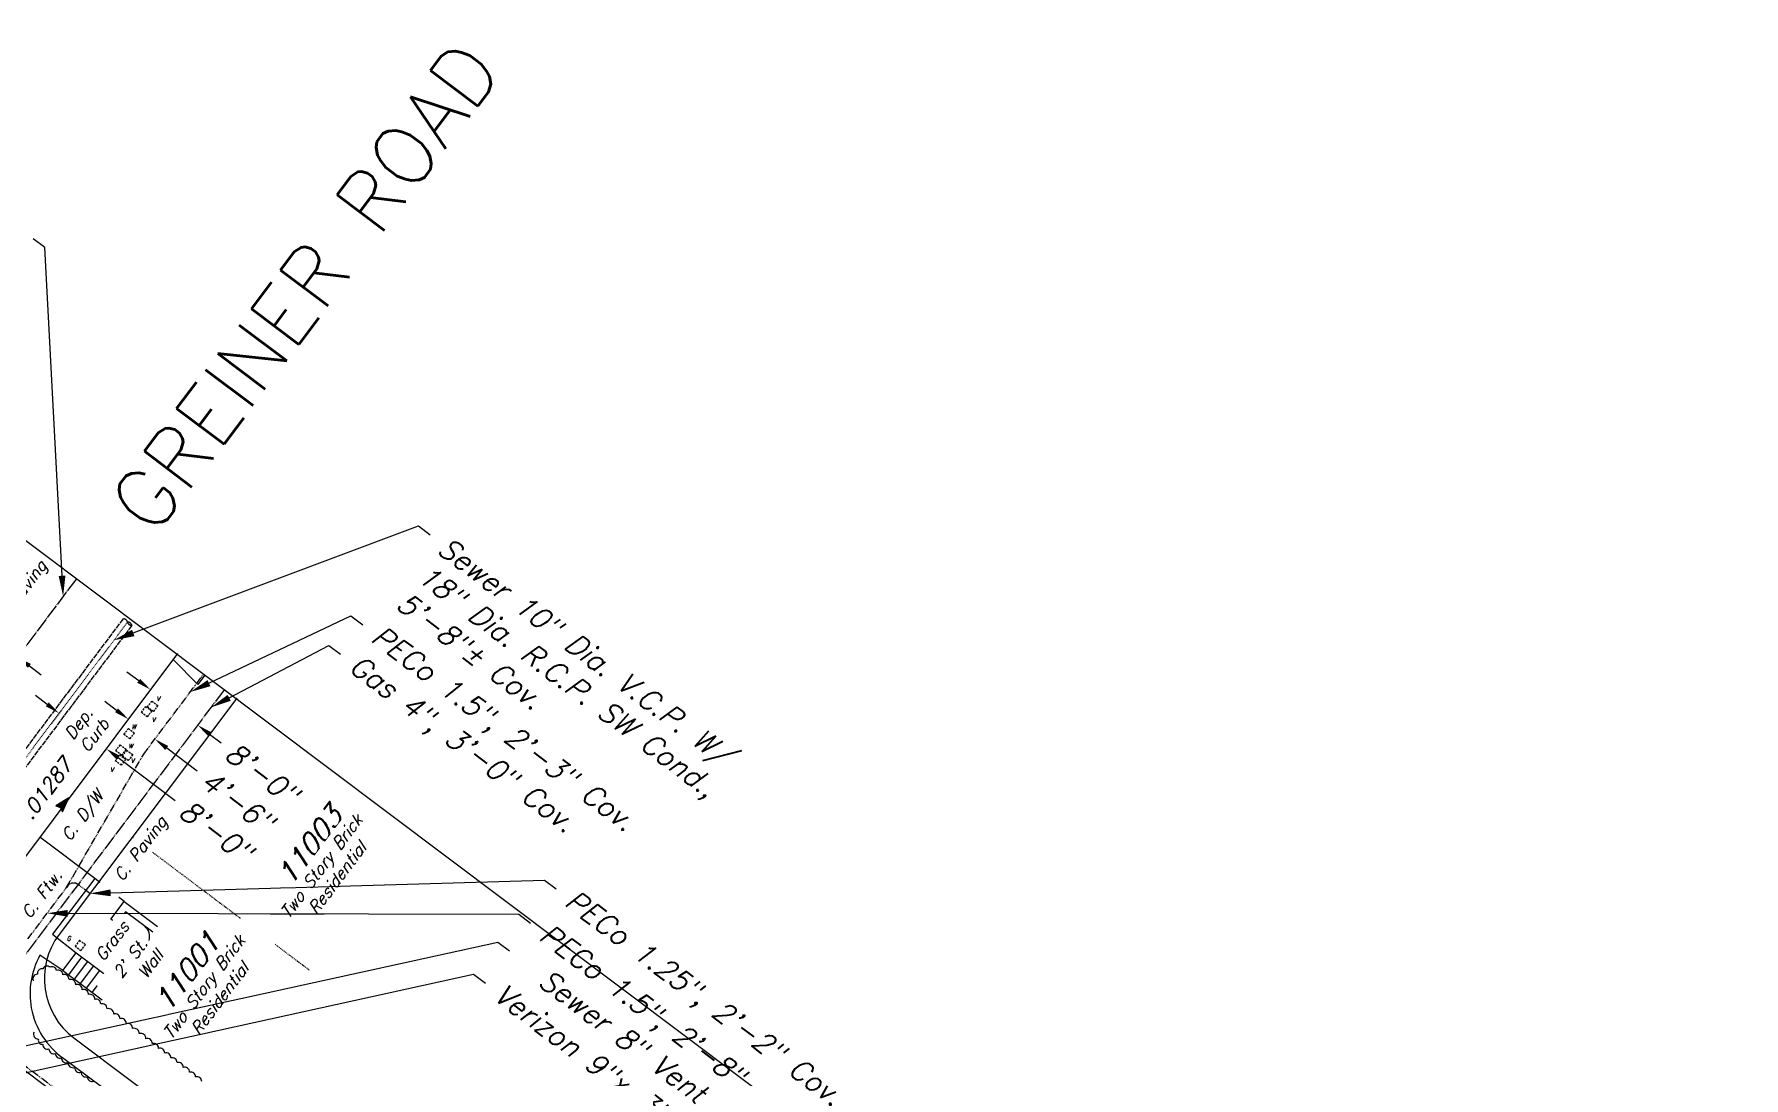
# Model space of a CAD drawing. Header units: feet. Extents: x 2726195 to 2731460, y 295075 to 297838.
# Drawn here: x 2728129 to 2728361, y 297696 to 297837.6 of the extents above; entities that cross this region are included whole.
import ezdxf
from ezdxf import colors
from ezdxf.entities.mleader import LeaderData, LeaderLine
from ezdxf.math import Vec2, Vec3

# ---------------------------------------------------------------- set-up
doc = ezdxf.new("R2010")
doc.units = ezdxf.units.FT
doc.header["$MEASUREMENT"] = 0
for name, pattern in [('DASHDOT', [1, 0.5, -0.25, 0, -0.25]), ('DASHED2', [0.375, 0.25, -0.125]), ('PWD-NGAS', [2.35, 2, -0.05, 0.1, -0.05, 0.1, -0.05]), ('PWD-SSWR', [3.3, 1.5, -0.15, 1.5, -0.15]), ('PWD-TELE', [1.5, 1, -0.05, 0.1, -0.05, 0.1, -0.05, 0.1, -0.05]), ('PWD-WATR', [2.2, 2, -0.05, 0.1, -0.05])]:
    doc.linetypes.add(name, pattern=pattern)
doc.layers.get('Defpoints').update_dxf_attribs({"color": 8})
for name, color, linetype in [('EX-CONC', 7, 'Continuous'), ('EX-CURBLINE', 4, 'Continuous'), ('EX-DIMS-OFFSETS', 2, 'Continuous'), ('EX-HOUSELINE', 1, 'Continuous'), ('EX-PARCEL', 7, 'DASHDOT'), ('EX-SPOT ELEV-CITYPLAN', 2, 'Continuous'), ('EX-STEPS', 7, 'Continuous'), ('EX-STREETSCAPE', 7, 'Continuous'), ('EX-SW FLOW ARROW', 6, 'Continuous'), ('EX-TEXT', 7, 'Continuous'), ('EX-TEXT-BLDG', 7, 'Continuous'), ('EX-TEXT-GAS-W1', 51, 'Continuous'), ('EX-TEXT-PECO-W1', 22, 'Continuous'), ('EX-TEXT-SEWER-W1', 70, 'Continuous'), ('EX-TEXT-VERIZON-W1', 30, 'Continuous'), ('EX-TEXT-WATER-W1', 151, 'Continuous'), ('EX-UTIL-GAS', 51, 'PWD-NGAS'), ('EX-UTIL-GAS-STRU', 51, 'DASHED2'), ('EX-UTIL-PECO', 22, 'PWD-TELE'), ('EX-UTIL-SEWER', 70, 'PWD-SSWR'), ('EX-UTIL-SEWER-STRU', 70, 'DASHED2'), ('EX-UTIL-STORM', 70, 'DASHED2'), ('EX-UTIL-VERIZON', 30, 'PWD-TELE'), ('EX-UTIL-WATER', 151, 'PWD-WATR'), ('EX-UTIL-WATER-STRU', 151, 'DASHED2'), ('EX-WALL', 7, 'Continuous')]:
    doc.layers.add(name, color=color, linetype=linetype)
doc.layers.add('Sheet Boundry', color=5, linetype='Continuous', plot=False)
doc.styles.add('60', font='simplex.shx', dxfattribs={"oblique": 15, "height": 0.6})
doc.styles.add('80', font='simplex.shx', dxfattribs={"oblique": 15, "height": 1.6})
doc.styles.add('EX-100', font='simplex.shx', dxfattribs={"oblique": 15, "height": 0.1})
doc.styles.add('EX-140', font='simplex.shx', dxfattribs={"oblique": 15, "height": 0.14})
doc.styles.add('EX-80', font='simplex.shx', dxfattribs={"oblique": 15, "height": 0.08})
doc.styles.add('L200', font='simplex', dxfattribs={"height": 4})
doc.styles.add('L80-MS-20', font='simplex.shx', dxfattribs={"oblique": 20, "height": 1.6})
doc.styles.add('Simplex Ob', font='simplex.shx', dxfattribs={"oblique": 15})
doc.dimstyles.new('EX-DIMS-UTL', dxfattribs={"dimtxt": 0.14, "dimasz": 0.1, "dimexe": 0.1, "dimexo": 0, "dimgap": 0.05, "dimtad": 0, "dimdec": 0, "dimlfac": 12, "dimzin": 1, "dimdsep": 46, "dimlunit": 4, "dimtxsty": 'EX-140', "dimcen": 0.1, "dimclrd": 256, "dimclre": 256, "dimclrt": 256, "dimadec": 0, "dimazin": 0, "dimtfac": 1, "dimtdec": 0, "dimtofl": 0, "dimtmove": 0, "dimatfit": 0, "dimfxl": 1, "dimtolj": 1, "dimtzin": 0, "dimlwd": -1, "dimlwe": -1, "dimarcsym": 0})

# ---------------------------------------------------------------- blocks, each defined once
blk = doc.blocks.new('*U234')
at = {"layer": 'EX-UTIL-GAS-STRU'}
blk.add_lwpolyline([(-0.7, -0.1), (0.1, -0.7), (0.7, 0.1), (-0.1, 0.7)], close=True, dxfattribs=at)
at = {"layer": 'EX-UTIL-GAS-STRU', "insert": (-1.56, 0.95), "char_height": 0.6, "width": 0.5893, "attachment_point": 5, "style": 'Simplex Ob'}
blk.add_mtext('G', dxfattribs=at)
blk = doc.blocks.new('*U121')
at = {"layer": 'EX-UTIL-WATER-STRU'}
blk.add_lwpolyline([(-0.1, 0.7), (0.7, 0.1), (0.1, -0.7), (-0.7, -0.1)], close=True, dxfattribs=at)
at = {"layer": 'EX-UTIL-WATER-STRU', "insert": (0.64, 0.92), "char_height": 0.6, "width": 0.7322, "attachment_point": 5, "style": 'Simplex Ob'}
blk.add_mtext('W', dxfattribs=at)
blk = doc.blocks.new('*U122')
at = {"layer": 'EX-UTIL-WATER-STRU'}
blk.add_lwpolyline([(-0.1, 0.7), (0.7, 0.1), (0.1, -0.7), (-0.7, -0.1)], close=True, dxfattribs=at)
at = {"layer": 'EX-UTIL-WATER-STRU', "insert": (1.32, 0.53), "char_height": 0.6, "width": 0.7322, "attachment_point": 5, "style": 'Simplex Ob'}
blk.add_mtext('W', dxfattribs=at)
blk = doc.blocks.new('*U297')
at = {"layer": 'EX-UTIL-SEWER-STRU'}
blk.add_lwpolyline([(-0.1, 0.7), (0.7, 0.1), (0.1, -0.7), (-0.7, -0.1)], close=True, dxfattribs=at)
at = {"layer": 'EX-UTIL-SEWER-STRU', "insert": (0.75, 1.02), "char_height": 0.6, "width": 0.6179, "attachment_point": 5, "style": 'Simplex Ob'}
blk.add_mtext('V', dxfattribs=at)
blk = doc.blocks.new('*U337')
at = {"layer": 'EX-UTIL-SEWER-STRU'}
blk.add_lwpolyline([(-0.1, 0.7), (0.7, 0.1), (0.1, -0.7), (-0.7, -0.1)], close=True, dxfattribs=at)
at = {"layer": 'EX-UTIL-SEWER-STRU', "insert": (0.93, -1.08), "char_height": 0.6, "width": 0.6179, "attachment_point": 5, "style": 'Simplex Ob'}
blk.add_mtext('V', dxfattribs=at)
blk = doc.blocks.new('*U338')
at = {"layer": 'EX-UTIL-SEWER-STRU'}
blk.add_lwpolyline([(-0.1, 0.7), (0.7, 0.1), (0.1, -0.7), (-0.7, -0.1)], close=True, dxfattribs=at)
at = {"layer": 'EX-UTIL-SEWER-STRU', "insert": (0.67, -0.72), "char_height": 0.6, "width": 0.6179, "attachment_point": 5, "style": 'Simplex Ob'}
blk.add_mtext('V', dxfattribs=at)
blk = doc.blocks.new('*U339')
at = {"layer": 'EX-UTIL-SEWER-STRU'}
blk.add_lwpolyline([(-0.1, 0.7), (0.7, 0.1), (0.1, -0.7), (-0.7, -0.1)], close=True, dxfattribs=at)
at = {"layer": 'EX-UTIL-SEWER-STRU', "insert": (-1.17, -1.28), "char_height": 0.6, "width": 0.6179, "attachment_point": 5, "style": 'Simplex Ob'}
blk.add_mtext('V', dxfattribs=at)
blk = doc.blocks.new('*U84')
at = {"layer": 'EX-SW FLOW ARROW'}
blk.add_hatch(color=256, dxfattribs=at).paths.add_polyline_path([(0, 0), (0.17, 0.122), (0.105, 0.14), (0.07, 0.197)])
blk.add_lwpolyline([(0.07, 0.197), (0, 0), (0.17, 0.122), (0.105, 0.14), (0.07, 0.197)], dxfattribs=at)
blk = doc.blocks.new('*D431')
at = {"layer": 'Defpoints', "color": 0, "transparency": 16777216}
for p in [(2728143, 297746.29), (2728141.79, 297744.68), (2728146.68, 297743.69)]:
    blk.add_point(p, dxfattribs=at)
at = {"layer": 'EX-DIMS-OFFSETS', "transparency": 16777216}
for p, q in [((2728140.19, 297745.88), (2728138.59, 297747.09)), ((2728146.99, 297740.78), (2728151.11, 297737.69))]:
    blk.add_line(p, q, dxfattribs=at)
for points in [[(2728140.39, 297746.15), (2728139.99, 297745.62), (2728141.79, 297744.68)], [(2728147.19, 297741.05), (2728146.79, 297740.51), (2728145.39, 297741.98)]]:
    blk.add_solid(points, dxfattribs=at)
at = {"layer": 'EX-DIMS-OFFSETS', "transparency": 16777216, "insert": (2728156.57, 297733.58), "char_height": 2.8, "attachment_point": 5, "rotation": 323.0869, "style": 'EX-140', "bg_fill": 3, "box_fill_scale": 1.25, "bg_fill_color": 256, "bg_fill_true_color": 13158600, "bg_fill_transparency": 0}
blk.add_mtext('\\A1;4\'-6"', dxfattribs=at)
blk = doc.blocks.new('*D516')
at = {"layer": 'Defpoints', "color": 0, "transparency": 16777216}
for p in [(2728133.68, 297747.2), (2728140, 297742.3), (2728138.79, 297740.68)]:
    blk.add_point(p, dxfattribs=at)
at = {"layer": 'EX-DIMS-OFFSETS', "transparency": 16777216}
for p, q in [((2728130.79, 297746.69), (2728129.2, 297747.89)), ((2728140.39, 297739.48), (2728148.15, 297733.65))]:
    blk.add_line(p, q, dxfattribs=at)
for points in [[(2728130.99, 297746.96), (2728130.59, 297746.42), (2728132.39, 297745.49)], [(2728140.59, 297739.75), (2728140.19, 297739.22), (2728138.79, 297740.68)]]:
    blk.add_solid(points, dxfattribs=at)
at = {"layer": 'EX-DIMS-OFFSETS', "transparency": 16777216, "insert": (2728153.66, 297729.51), "char_height": 2.8, "attachment_point": 5, "rotation": 323.0869, "style": 'EX-140', "bg_fill": 3, "box_fill_scale": 1.25, "bg_fill_color": 256, "bg_fill_true_color": 13158600, "bg_fill_transparency": 0}
blk.add_mtext('\\A1;8\'-0"', dxfattribs=at)
blk = doc.blocks.new('*D551')
at = {"layer": 'Defpoints', "color": 0, "transparency": 16777216}
for p in [(2728146.01, 297750.29), (2728144.8, 297748.68), (2728152.48, 297745.59)]:
    blk.add_point(p, dxfattribs=at)
at = {"layer": 'EX-DIMS-OFFSETS', "transparency": 16777216}
for p, q in [((2728143.2, 297749.88), (2728141.6, 297751.08)), ((2728152.79, 297742.67), (2728154.39, 297741.47))]:
    blk.add_line(p, q, dxfattribs=at)
for points in [[(2728143.4, 297750.15), (2728143, 297749.62), (2728144.8, 297748.68)], [(2728152.99, 297742.94), (2728152.59, 297742.41), (2728151.19, 297743.88)]]:
    blk.add_solid(points, dxfattribs=at)
at = {"layer": 'EX-DIMS-OFFSETS', "transparency": 16777216, "insert": (2728159.9, 297737.33), "char_height": 2.8, "attachment_point": 5, "rotation": 323.0869, "style": 'EX-140', "bg_fill": 3, "box_fill_scale": 1.25, "bg_fill_color": 256, "bg_fill_true_color": 13158600, "bg_fill_transparency": 0}
blk.add_mtext('\\A1;8\'-0"', dxfattribs=at)
blk = doc.blocks.new('*D570')
at = {"layer": 'Defpoints', "color": 0, "transparency": 16777216}
for p in [(2728113.16, 297763.32), (2728106.74, 297754.77), (2728120.41, 297744.66)]:
    blk.add_point(p, dxfattribs=at)
at = {"layer": 'EX-DIMS-OFFSETS', "transparency": 16777216}
for p, q in [((2728111.57, 297764.52), (2728103.57, 297770.52)), ((2728128.36, 297751.91), (2728129.95, 297750.71))]:
    blk.add_line(p, q, dxfattribs=at)
for points in [[(2728111.77, 297764.79), (2728111.36, 297764.25), (2728113.16, 297763.32)], [(2728128.56, 297752.17), (2728128.16, 297751.64), (2728126.76, 297753.11)]]:
    blk.add_solid(points, dxfattribs=at)
at = {"layer": 'EX-DIMS-OFFSETS', "transparency": 16777216, "insert": (2728097.4, 297775.16), "char_height": 2.8, "attachment_point": 5, "rotation": 323.0869, "style": 'EX-140', "bg_fill": 3, "box_fill_scale": 1.25, "bg_fill_color": 256, "bg_fill_true_color": 13158600, "bg_fill_transparency": 0}
blk.add_mtext('\\A1;17\'-0"', dxfattribs=at)

msp = doc.modelspace()

# ---------------------------------------------------------------- linework, layer by layer
at = {"layer": 'EX-CONC'}
for points in [[(2728152.164, 297750.65), (2728151.207, 297749.375), (2728147.873, 297752.777)], [(2728137.22, 297723.057), (2728129.758, 297728.662)], [(2728141.2, 297719.975), (2728137.22, 297723.057), (2728131.498, 297715.51), (2728134.699, 297713.014)], [(2728122.476, 297697.137), (2728126.365, 297698.077), (2728136.982, 297690.102), (2728158.404, 297674.01), (2728182.454, 297655.944), (2728202.728, 297640.715), (2728206.636, 297636.443), (2728224.956, 297622.223), (2728246.37, 297605.952), (2728267.134, 297590.314), (2728290.239, 297572.924), (2728311.782, 297556.962), (2728334.277, 297540.723), (2728354.614, 297524.874), (2728375.753, 297509.182), (2728392.236, 297496.7), (2728389.804, 297494.559)]]:
    msp.add_lwpolyline(points, dxfattribs=at)
msp.add_lwpolyline([(2728132.897, 297710.616), (2728129.801, 297712.668, 0.1740316), (2728128.622, 297705.523, 0.1975352), (2728133.028, 297698.666), (2728139.716, 297693.709), (2728161.588, 297677.895), (2728186.445, 297659.843), (2728204.166, 297646.448), (2728210.503, 297640.002), (2728227.917, 297625.711), (2728249.416, 297609.747), (2728269.448, 297594.752), (2728293.38, 297576.771), (2728314.749, 297560.683), (2728333.995, 297546.437), (2728336.266, 297549.451), (2728346.283, 297541.681), (2728345.286, 297540.084)], format="xyb", dxfattribs=at)
at = {"layer": 'EX-CURBLINE'}
msp.add_lwpolyline([(2728148.473, 297753.576), (2728123.186, 297719.912)], dxfattribs=at)
at = {"layer": 'EX-HOUSELINE'}
for points in [[(2728156.488, 297747.555), (2728132.405, 297715.495)], [(2728134.399, 297701.459), (2728727.514, 297255.924)]]:
    msp.add_lwpolyline(points, dxfattribs=at)
msp.add_arc((2728140.42, 297709.474), 10.024, 143.08687, 233.08687, dxfattribs=at)
at = {"layer": 'EX-PARCEL', "ltscale": 0.25}
msp.add_lwpolyline([(2728142.324, 297728.7), (2728166.311, 297710.681)], dxfattribs=at)
at = {"layer": 'EX-STEPS', "elevation": 247.673}
for points in [[(2728132.897, 297710.616), (2728134.699, 297713.014)], [(2728133.697, 297710.015), (2728135.498, 297712.414)], [(2728134.496, 297709.414), (2728136.298, 297711.813)], [(2728134.699, 297713.014), (2728140.037, 297709.005)], [(2728135.296, 297708.814), (2728137.098, 297711.213)], [(2728132.897, 297710.616), (2728138.235, 297706.606)], [(2728136.095, 297708.213), (2728137.897, 297710.612)], [(2728136.895, 297707.613), (2728138.697, 297710.011)]]:
    msp.add_lwpolyline(points, dxfattribs=at)
at = {"layer": 'EX-STREETSCAPE'}
msp.add_lwpolyline([(2728128.96, 297702.247, 0.5205671), (2728129.59, 297701.295, 0.5205671), (2728130.167, 297700.582, 0.5205671), (2728131.014, 297699.969, 0.5205671), (2728131.884, 297699.339, 0.5205671), (2728132.722, 297698.732, 0.5205671), (2728133.573, 297698.116, 0.5205671), (2728134.492, 297697.45, 0.5205671), (2728135.374, 297696.811, 0.5205671), (2728136.241, 297696.183, 0.5205671), (2728137.096, 297695.564, 0.5205671)], format="xyb", dxfattribs=at)
at = {"layer": 'EX-UTIL-SEWER', "ltscale": 0.5}
for centre, radius, start, end in [((2728141.115, 297757.724), 0.573, 12.22589, 93.94786), ((2728141.701, 297757.256), 0.59, 13.65771, 92.51604), ((2728142.249, 297757.985), 0.59, 193.65771, 272.51604)]:
    msp.add_arc(centre, radius, start, end, dxfattribs=at)
at = {"layer": 'Sheet Boundry'}
msp.add_lwpolyline([(2728073.058, 297810.073), (2728512.809, 297479.741)], dxfattribs=at)

# ---------------------------------------------------------------- block references
at = {"layer": 'EX-UTIL-GAS-STRU'}
msp.add_blockref('*U234', (2728135.26, 297713.99, 248.154), dxfattribs=at)
at = {"layer": 'EX-UTIL-SEWER-STRU'}
for name, p in [('*U337', (2728144.255, 297745.709, 247.327)), ('*U297', (2728145.08, 297746.429, 247.302)), ('*U339', (2728140.711, 297739.127, 247.351)), ('*U338', (2728141.675, 297739.77, 247.339))]:
    msp.add_blockref(name, p, dxfattribs=at)
at = {"layer": 'EX-UTIL-WATER-STRU'}
for name, p in [('*U121', (2728141.895, 297742.721, 247.242)), ('*U122', (2728140.779, 297740.5, 247.316))]:
    msp.add_blockref(name, p, dxfattribs=at)

# ---------------------------------------------------------------- texts
at = {"layer": 'Defpoints', "color": 0, "style": 'L200'}
msp.add_text('GREINER ROAD', height=8.06011, rotation=53.09076, dxfattribs=at).set_placement((2728145.228, 297769.268))

# ---------------------------------------------------------------- next in the draw order: texts
at = {"layer": 'EX-TEXT', "char_height": 1.6, "attachment_point": 1, "rotation": 53.08687, "style": '80', "bg_fill": 2}
for s, insert, width in [('\\pxqc;Asphalt Paving', (2728120.101, 297753.884, 23.634), 15.64566), ('\\pxqc;Dep. Curb', (2728132.456, 297742.024), 6.44289), ('\\pxqc;C. Curb (Good)', (2728119.205, 297724.492, 23.634), 9.8119)]:
    msp.add_mtext(s, dxfattribs=dict(at, insert=insert, width=width))
at = {"layer": 'EX-TEXT-BLDG', "char_height": 2.8, "attachment_point": 5, "rotation": 53.08687, "style": 'L80-MS-20', "bg_fill": 2}
for s, insert in [('11003', (2728166.316, 297727.436)), ('11001', (2728149.694, 297710.355))]:
    msp.add_mtext(s, dxfattribs=dict(at, insert=insert))

# ---------------------------------------------------------------- next in the draw order: texts
at = {"layer": 'EX-TEXT-BLDG', "insert": (2728153.075, 297707.548), "char_height": 1.6, "width": 19.6368, "attachment_point": 5, "rotation": 53.08687, "style": 'L80-MS-20', "bg_fill": 2}
msp.add_mtext('Two Story Brick Residential ', dxfattribs=at)

# ---------------------------------------------------------------- next in the draw order: linework, layer by layer
at = {"layer": 'EX-WALL'}
msp.add_lwpolyline([(2728145.124, 297715.777), (2728141.399, 297718.575), (2728140.198, 297716.976), (2728139.398, 297717.576), (2728141.2, 297719.975), (2728145.725, 297716.576)], dxfattribs=at)

# ---------------------------------------------------------------- next in the draw order: texts
at = {"layer": 'EX-TEXT-BLDG', "insert": (2728169.009, 297723.899), "char_height": 1.6, "width": 19.6368, "attachment_point": 5, "rotation": 53.08687, "style": 'L80-MS-20', "bg_fill": 2}
msp.add_mtext('Two Story Brick Residential ', dxfattribs=at)

# ---------------------------------------------------------------- next in the draw order: texts
at = {"layer": 'EX-TEXT', "insert": (2728138.505, 297721.932, 23.634), "char_height": 1.6, "width": 14.21921, "attachment_point": 1, "rotation": 53.08687, "style": '80', "bg_fill": 2}
msp.add_mtext('\\pxqc;C. Paving', dxfattribs=at)

# ---------------------------------------------------------------- next in the draw order: texts
at = {"layer": 'EX-TEXT', "insert": (2728132.557, 297728.98), "char_height": 1.6, "width": 10.11567, "attachment_point": 1, "rotation": 53.08687, "style": '80', "bg_fill": 2}
msp.add_mtext('C. D/W', dxfattribs=at)

# ---------------------------------------------------------------- next in the draw order: linework, layer by layer
at = {"layer": 'EX-UTIL-WATER'}
msp.add_lwpolyline([(2728134.741, 297763.738), (2728115.657, 297738.334)], dxfattribs=at)

# ---------------------------------------------------------------- next in the draw order: block references
at = {"layer": 'EX-SW FLOW ARROW', "xscale": 10, "yscale": 10, "zscale": 10, "rotation": 174.93117875705}
msp.add_blockref('*U84', (2728133.736, 297734.011), dxfattribs=at)

# ---------------------------------------------------------------- next in the draw order: texts
at = {"layer": 'EX-SPOT ELEV-CITYPLAN', "style": '60', "oblique": 15}
msp.add_text('.01287', height=2, rotation=53.08687, dxfattribs=at).set_placement((2728128.658, 297730.876))
at = {"layer": 'EX-TEXT', "insert": (2728126.423, 297717.499, 23.634), "char_height": 1.6, "width": 9.89276, "attachment_point": 1, "rotation": 53.08687, "style": '80', "bg_fill": 2}
msp.add_mtext('\\pxqc;C. Ftw.', dxfattribs=at)

# ---------------------------------------------------------------- next in the draw order: linework, layer by layer
at = {"layer": 'EX-UTIL-PECO'}
msp.add_lwpolyline([(2728136.577, 297721.048), (2728134.958, 297722.264, 0.4142136), (2728133.558, 297722.065), (2728133.397, 297721.851)], format="xyb", dxfattribs=at)

# ---------------------------------------------------------------- next in the draw order: texts
at = {"layer": 'EX-TEXT', "insert": (2728136.999, 297712.507), "char_height": 1.6, "width": 6.43797, "attachment_point": 1, "rotation": 53.08687, "style": '80', "bg_fill": 2}
msp.add_mtext('\\pxqc;Grass', dxfattribs=at)

# ---------------------------------------------------------------- next in the draw order: linework, layer by layer
at = {"layer": 'EX-STREETSCAPE'}
msp.add_lwpolyline([(2728151.739, 297695.529, 0.5205671), (2728150.915, 297696.162, 0.5205671), (2728150.09, 297696.796, 0.5205671), (2728149.238, 297697.451, 0.5205671), (2728148.393, 297698.1, 0.5205671), (2728147.561, 297698.74, 0.5205671), (2728146.716, 297699.39, 0.5205671), (2728145.881, 297700.031, 0.5205671), (2728145.034, 297700.682, 0.5205671), (2728144.175, 297701.343, 0.5205671), (2728143.273, 297702.036, 0.5205671), (2728142.37, 297702.73, 0.5205671), (2728141.521, 297703.383, 0.5205671), (2728140.66, 297704.044, 0.5205671), (2728139.813, 297704.695, 0.5205671), (2728138.903, 297705.394, 0.5205671), (2728138.043, 297706.056, 0.5205671), (2728137.238, 297706.674, 0.5205671), (2728136.373, 297707.34, 0.5205671), (2728135.533, 297707.985, 0.5205671), (2728134.655, 297708.66, 0.5205671), (2728133.746, 297709.359, 0.5205671), (2728132.897, 297710.011, 0.5205671), (2728132.054, 297710.61, 0.5205671), (2728131.15, 297711.029, 0.5205671), (2728130.201, 297710.833, 0.5205671), (2728129.451, 297710.081, 0.5205671), (2728128.861, 297709.214, 0.5205671)], format="xyb", dxfattribs=at)
at = {"layer": 'EX-UTIL-VERIZON'}
msp.add_lwpolyline([(2728202.897, 297641.213), (2728116.986, 297705.748, 0.1078308), (2728091.241, 297714.229)], format="xyb", dxfattribs=at)

# ---------------------------------------------------------------- next in the draw order: leaders
at = {"layer": 'EX-TEXT'}
ml = msp.add_multileader_mtext('Standard', dxfattribs=at)
ml.set_content("{\\W1;1'-3' Br. Wall}", color=256, style='EX-80')
ml.set_leader_properties(color=256, linetype='ByLayer', lineweight=-1)
ml.build(insert=Vec2(0, 0))
ml.multileader.update_dxf_attribs({"dogleg_length": 0.08, "arrow_head_size": 1.6, "scale": 20})
ctx = ml.context
ctx.base_point, ctx.scale, ctx.char_height, ctx.arrow_head_size, ctx.landing_gap_size, ctx.plane_origin, ctx.plane_x_axis, ctx.plane_y_axis = Vec3(2727995.447, 297702.501), 20, 1.6, 1.6, 0.8, Vec3(2727960.251, 297705.401), Vec3(0.7995471, -0.6006034), Vec3(0.6006034, 0.7995471)
ctx.text_align_type = 1
notes = []
notes.append((ctx, [(0, (1, 1, 0), (2727994.6, 297703.137), (0.7995471, -0.6006034), 1.058, [(0, [(2728001.777, 297712.214)], 0, [])])]))
ctx.mtext.insert, ctx.mtext.text_direction, ctx.mtext.rotation, ctx.mtext.width, ctx.mtext.alignment, ctx.mtext.flow_direction = Vec3(2728003.087, 297697.762), Vec3(0.7995471, -0.6006034), -0.0238237, 18.02015, 2, 5
at = {"layer": 'EX-TEXT-PECO-W1'}
ml = msp.add_multileader_mtext('Standard', dxfattribs=at)
ml.set_content('PECo 1.25", 2\'-2" Cov.', color=256, style='EX-100')
ml.set_leader_properties(color=256, linetype='ByLayer', lineweight=-1)
ml.build(insert=Vec2(0, 0))
ml.multileader.update_dxf_attribs({"dogleg_length": 0.1, "arrow_head_size": 2.8, "scale": 20})
ctx = ml.context
ctx.base_point, ctx.scale, ctx.char_height, ctx.arrow_head_size, ctx.plane_origin, ctx.plane_x_axis, ctx.plane_y_axis = Vec3(2728199.83, 297721.662), 20, 2.8, 2.8, Vec3(2728309.411, 297599.511), Vec3(0.7995471, -0.6006034), Vec3(0.6006034, 0.7995471)
notes.append((ctx, [(0, (1, 1, 0), (2728198.231, 297722.863), (0.7995471, -0.6006034), 2, [(0, [(2728136.577, 297721.048)], 0, [])])]))
ctx.mtext.insert, ctx.mtext.text_direction, ctx.mtext.rotation, ctx.mtext.flow_direction = Vec3(2728202.43, 297721.793), Vec3(0.7995471, -0.6006034), -0.0238237, 5
ml = msp.add_multileader_mtext('Standard', dxfattribs=at)
ml.set_content('PECo 1.5", 2\'-8" Cov.', color=256, style='EX-100')
ml.set_leader_properties(color=256, linetype='ByLayer', lineweight=-1)
ml.build(insert=Vec2(0, 0))
ml.multileader.update_dxf_attribs({"dogleg_length": 0.1, "arrow_head_size": 2.8, "scale": 20})
ctx = ml.context
ctx.base_point, ctx.scale, ctx.char_height, ctx.arrow_head_size, ctx.plane_origin, ctx.plane_x_axis, ctx.plane_y_axis = Vec3(2728196.349, 297717.028), 20, 2.8, 2.8, Vec3(2728306.408, 297595.513), Vec3(0.7995471, -0.6006034), Vec3(0.6006034, 0.7995471)
notes.append((ctx, [(0, (1, 1, 0), (2728194.75, 297718.229), (0.7995471, -0.6006034), 2, [(0, [(2728130.775, 297718.36)], 0, [])])]))
ctx.mtext.insert, ctx.mtext.text_direction, ctx.mtext.rotation, ctx.mtext.flow_direction = Vec3(2728198.949, 297717.16), Vec3(0.7995471, -0.6006034), -0.0238237, 5
at = {"layer": 'EX-TEXT-SEWER-W1'}
ml = msp.add_multileader_mtext('Standard', dxfattribs=at)
ml.set_content('Sewer 8" Vent', color=256, style='EX-100')
ml.set_leader_properties(color=256, linetype='ByLayer', lineweight=-1)
ml.build(insert=Vec2(0, 0))
ml.multileader.update_dxf_attribs({"dogleg_length": 0.1, "arrow_head_size": 2.8, "scale": 20})
ctx = ml.context
ctx.base_point, ctx.scale, ctx.char_height, ctx.arrow_head_size, ctx.plane_origin, ctx.plane_x_axis, ctx.plane_y_axis = Vec3(2728193.506, 297713.244), 20, 2.8, 2.8, Vec3(2727887.457, 297694.678), Vec3(0.7995471, -0.6006034), Vec3(0.6006034, 0.7995471)
ctx.text_align_type = 2
notes.append((ctx, [(1, (1, 1, 0), (2728191.907, 297714.445), (0.7995471, -0.6006034), 2, [(0, [(2728091.243, 297692.397)], 0, [])])]))
ctx.mtext.insert, ctx.mtext.text_direction, ctx.mtext.rotation, ctx.mtext.alignment, ctx.mtext.flow_direction = Vec3(2728220.567, 297694.667), Vec3(0.7995471, -0.6006034), -0.0238237, 3, 5
at = {"layer": 'EX-TEXT-VERIZON-W1'}
ml = msp.add_multileader_mtext('Standard', dxfattribs=at)
ml.set_content('Verizon 9"x13", 5\'-0" Cov.', color=256, style='EX-100')
ml.set_leader_properties(color=256, linetype='ByLayer', lineweight=-1)
ml.build(insert=Vec2(0, 0))
ml.multileader.update_dxf_attribs({"dogleg_length": 0.1, "arrow_head_size": 2.8, "scale": 20})
ctx = ml.context
ctx.base_point, ctx.scale, ctx.char_height, ctx.arrow_head_size, ctx.plane_origin, ctx.plane_x_axis, ctx.plane_y_axis = Vec3(2728190.236, 297708.89), 20, 2.8, 2.8, Vec3(2728202.846, 297705.802), Vec3(0.7995471, -0.6006034), Vec3(0.6006034, 0.7995471)
notes.append((ctx, [(1, (1, 1, 0), (2728188.637, 297710.092), (0.7995471, -0.6006034), 2, [(0, [(2728116.486, 297694.242)], 0, [])])]))
ctx.mtext.insert, ctx.mtext.text_direction, ctx.mtext.rotation, ctx.mtext.flow_direction = Vec3(2728192.836, 297709.022), Vec3(0.7995471, -0.6006034), -0.0238237, 5
for ctx, leaders in notes:
    for number, flags, end, landing, length, lines in leaders:
        leader = LeaderData()
        leader.index, (leader.has_last_leader_line, leader.has_dogleg_vector, leader.attachment_direction) = number, flags
        leader.last_leader_point, leader.dogleg_vector, leader.dogleg_length = Vec3(end), Vec3(landing), length
        for number, points, colour, breaks in lines:
            line = LeaderLine()
            line.index, line.vertices, line.color, line.breaks = number, Vec3.list(points), colors.encode_raw_color(colour), breaks
            leader.lines.append(line)
        ctx.leaders.append(leader)

# ---------------------------------------------------------------- next in the draw order: dimensions: what is measured, and where the dimension line sits
at = {"layer": 'EX-DIMS-OFFSETS'}
dim = msp.add_linear_dim(base=(2728141.793, 297744.683), p1=(2728146.676, 297743.69), p2=(2728143.003, 297746.294), angle=143.08687, dimstyle='EX-DIMS-UTL', override={"dimscale": 0, "dimse1": 1, "dimse2": 1, "dimatfit": 1, "dimtfill": 1}, dxfattribs=at)
dim.commit()
dim.dimension.update_dxf_attribs({"geometry": '*D431', "text_midpoint": (2728156.574, 297733.579), "dimtype": 160})

# ---------------------------------------------------------------- next in the draw order: dimensions: what is measured, and where the dimension line sits
dim = msp.add_linear_dim(base=(2728138.79, 297740.685), p1=(2728133.678, 297747.2), p2=(2728140, 297742.296), angle=143.08687, dimstyle='EX-DIMS-UTL', override={"dimscale": 0, "dimse1": 1, "dimse2": 1, "dimatfit": 1, "dimtfill": 1}, dxfattribs=at)
dim.commit()
dim.dimension.update_dxf_attribs({"geometry": '*D516', "text_midpoint": (2728153.663, 297729.513), "dimtype": 160})

# ---------------------------------------------------------------- next in the draw order: dimensions: what is measured, and where the dimension line sits
dim = msp.add_linear_dim(base=(2728144.796, 297748.68), p1=(2728152.477, 297745.586), p2=(2728146.006, 297750.292), angle=143.08687, dimstyle='EX-DIMS-UTL', override={"dimscale": 0, "dimse1": 1, "dimse2": 1, "dimatfit": 1, "dimtfill": 1}, dxfattribs=at)
dim.commit()
dim.dimension.update_dxf_attribs({"geometry": '*D551', "text_midpoint": (2728159.9, 297737.335), "dimtype": 160})

# ---------------------------------------------------------------- next in the draw order: linework, layer by layer
at = {"layer": 'EX-UTIL-PECO'}
msp.add_lwpolyline([(2728128.153, 297714.869), (2728133.397, 297721.851), (2728143.872, 297739.958), (2728151.997, 297750.775)], dxfattribs=at)

# ---------------------------------------------------------------- next in the draw order: leaders
at = {"layer": 'EX-TEXT-GAS-W1'}
ml = msp.add_multileader_mtext('Standard', dxfattribs=at)
ml.set_content('Gas 4", 3\'-0" Cov.', color=256, style='EX-100')
ml.set_leader_properties(color=256, linetype='ByLayer', lineweight=-1)
ml.build(insert=Vec2(0, 0))
ml.multileader.update_dxf_attribs({"dogleg_length": 0.1, "arrow_head_size": 2.8, "scale": 20})
ctx = ml.context
ctx.base_point, ctx.scale, ctx.char_height, ctx.arrow_head_size, ctx.plane_origin, ctx.plane_x_axis, ctx.plane_y_axis = Vec3(2728170.585, 297753.489), 20, 2.8, 2.8, Vec3(2728182.738, 297677.601), Vec3(0.7995471, -0.6006034), Vec3(0.6006034, 0.7995471)
notes = []
notes.append((ctx, [(1, (1, 1, 0), (2728168.986, 297754.69), (0.7995471, -0.6006034), 2, [(0, [(2728152.994, 297746.274)], 0, [])])]))
ctx.mtext.insert, ctx.mtext.text_direction, ctx.mtext.rotation, ctx.mtext.flow_direction = Vec3(2728173.185, 297753.62), Vec3(0.7995471, -0.6006034), -0.0238237, 5
at = {"layer": 'EX-TEXT-PECO-W1'}
ml = msp.add_multileader_mtext('Standard', dxfattribs=at)
ml.set_content('PECo 1.5", 2\'-3" Cov.', color=256, style='EX-100')
ml.set_leader_properties(color=256, linetype='ByLayer', lineweight=-1)
ml.build(insert=Vec2(0, 0))
ml.multileader.update_dxf_attribs({"dogleg_length": 0.1, "arrow_head_size": 2.8, "scale": 20})
ctx = ml.context
ctx.base_point, ctx.scale, ctx.char_height, ctx.arrow_head_size, ctx.plane_origin, ctx.plane_x_axis, ctx.plane_y_axis = Vec3(2728173.588, 297757.486), 20, 2.8, 2.8, Vec3(2728302.502, 297629.715), Vec3(0.7995471, -0.6006034), Vec3(0.6006034, 0.7995471)
notes.append((ctx, [(0, (1, 1, 0), (2728171.989, 297758.688), (0.7995471, -0.6006034), 2, [(0, [(2728150.196, 297748.376)], 0, [])])]))
ctx.mtext.insert, ctx.mtext.text_direction, ctx.mtext.rotation, ctx.mtext.flow_direction = Vec3(2728176.188, 297757.618), Vec3(0.7995471, -0.6006034), -0.0238237, 5
at = {"layer": 'EX-TEXT-SEWER-W1'}
ml = msp.add_multileader_mtext('Standard', dxfattribs=at)
ml.set_content('{\\Fromans|c0;\\Q17;Sewer 10" Dia. V.C.P. W/\\P18" Dia. R.C.P. SW Cond.,\\P5\'-8"%%P Cov.}', color=256, style='EX-100')
ml.set_leader_properties(color=256, linetype='ByLayer', lineweight=-1)
ml.build(insert=Vec2(0, 0))
ml.multileader.update_dxf_attribs({"dogleg_length": 0.1, "arrow_head_size": 2.8, "scale": 20})
ctx = ml.context
ctx.base_point, ctx.scale, ctx.char_height, ctx.arrow_head_size, ctx.plane_origin, ctx.plane_x_axis, ctx.plane_y_axis = Vec3(2728182.757, 297769.693), 20, 2.8, 2.8, Vec3(2728085.603, 297826.19), Vec3(0.7995471, -0.6006034), Vec3(0.6006034, 0.7995471)
notes.append((ctx, [(1, (1, 1, 0), (2728181.158, 297770.894), (0.7995471, -0.6006034), 2, [(0, [(2728139.833, 297755.393)], 0, [])])]))
ctx.mtext.insert, ctx.mtext.text_direction, ctx.mtext.rotation, ctx.mtext.flow_direction = Vec3(2728185.197, 297769.611), Vec3(0.7995471, -0.6006034), -0.0238237, 5
for ctx, leaders in notes:
    for number, flags, end, landing, length, lines in leaders:
        leader = LeaderData()
        leader.index, (leader.has_last_leader_line, leader.has_dogleg_vector, leader.attachment_direction) = number, flags
        leader.last_leader_point, leader.dogleg_vector, leader.dogleg_length = Vec3(end), Vec3(landing), length
        for number, points, colour, breaks in lines:
            line = LeaderLine()
            line.index, line.vertices, line.color, line.breaks = number, Vec3.list(points), colors.encode_raw_color(colour), breaks
            leader.lines.append(line)
        ctx.leaders.append(leader)

# ---------------------------------------------------------------- next in the draw order: texts
at = {"layer": 'EX-TEXT', "insert": (2728138.484, 297708.866), "char_height": 1.6, "width": 7.90904, "attachment_point": 1, "rotation": 53.08687, "style": '80', "bg_fill": 2}
msp.add_mtext("\\pxqr;2' St. Wall", dxfattribs=at)

# ---------------------------------------------------------------- next in the draw order: dimensions: what is measured, and where the dimension line sits
at = {"layer": 'EX-DIMS-OFFSETS'}
dim = msp.add_linear_dim(base=(2728113.164, 297763.32), p1=(2728120.41, 297744.66), p2=(2728106.743, 297754.771), angle=143.08687, dimstyle='EX-DIMS-UTL', override={"dimscale": 0, "dimse1": 1, "dimse2": 1, "dimatfit": 1, "dimtfill": 1}, dxfattribs=at)
dim.commit()
dim.dimension.update_dxf_attribs({"geometry": '*D570', "text_midpoint": (2728097.397, 297775.164), "dimtype": 160})

# ---------------------------------------------------------------- next in the draw order: linework, layer by layer
at = {"layer": 'EX-TEXT'}
msp.add_arc((2728142.805, 297715.19), 1.867, 343.1957, 48.98373, dxfattribs=at)
at = {"layer": 'EX-UTIL-GAS', "flags": 128}
msp.add_lwpolyline([(2728154.796, 297748.673), (2728125.955, 297710.279), (2728088.653, 297660.621)], dxfattribs=at)
at = {"layer": 'EX-UTIL-SEWER', "ltscale": 0.5}
for points in [[(2728141.075, 297758.296), (2728113.767, 297721.942)], [(2728142.275, 297757.395), (2728114.966, 297721.041)]]:
    msp.add_lwpolyline(points, dxfattribs=at)
at = {"layer": 'EX-UTIL-STORM', "ltscale": 0.5}
msp.add_lwpolyline([(2728141.675, 297757.846), (2728114.454, 297721.608)], dxfattribs=at)

# ---------------------------------------------------------------- next in the draw order: leaders
at = {"layer": 'EX-TEXT-WATER-W1'}
ml = msp.add_multileader_mtext('Standard', dxfattribs=at)
ml.set_content('Water 12", 4\'-0" Cov.', color=256, style='EX-100')
ml.set_leader_properties(color=256, linetype='ByLayer', lineweight=-1)
ml.build(insert=Vec2(0, 0))
ml.multileader.update_dxf_attribs({"dogleg_length": 0.1, "arrow_head_size": 2.8, "scale": 20})
ctx = ml.context
ctx.base_point, ctx.scale, ctx.char_height, ctx.arrow_head_size, ctx.plane_origin, ctx.plane_x_axis, ctx.plane_y_axis = Vec3(2728088.427, 297840.218), 20, 2.8, 2.8, Vec3(2728166.062, 298056.274), Vec3(0.7995471, -0.6006034), Vec3(0.6006034, 0.7995471)
ctx.text_align_type = 2
notes = []
notes.append((ctx, [(1, (1, 1, 0), (2728130.459, 297808.645), (-0.7995471, 0.6006034), 2, [(0, [(2728132.939, 297761.339)], 0, [])])]))
ctx.mtext.insert, ctx.mtext.text_direction, ctx.mtext.rotation, ctx.mtext.alignment, ctx.mtext.flow_direction = Vec3(2728128.262, 297812.38), Vec3(0.7995471, -0.6006034), -0.0238237, 3, 5
for ctx, leaders in notes:
    for number, flags, end, landing, length, lines in leaders:
        leader = LeaderData()
        leader.index, (leader.has_last_leader_line, leader.has_dogleg_vector, leader.attachment_direction) = number, flags
        leader.last_leader_point, leader.dogleg_vector, leader.dogleg_length = Vec3(end), Vec3(landing), length
        for number, points, colour, breaks in lines:
            line = LeaderLine()
            line.index, line.vertices, line.color, line.breaks = number, Vec3.list(points), colors.encode_raw_color(colour), breaks
            leader.lines.append(line)
        ctx.leaders.append(leader)

doc.saveas('drawing.dxf')
